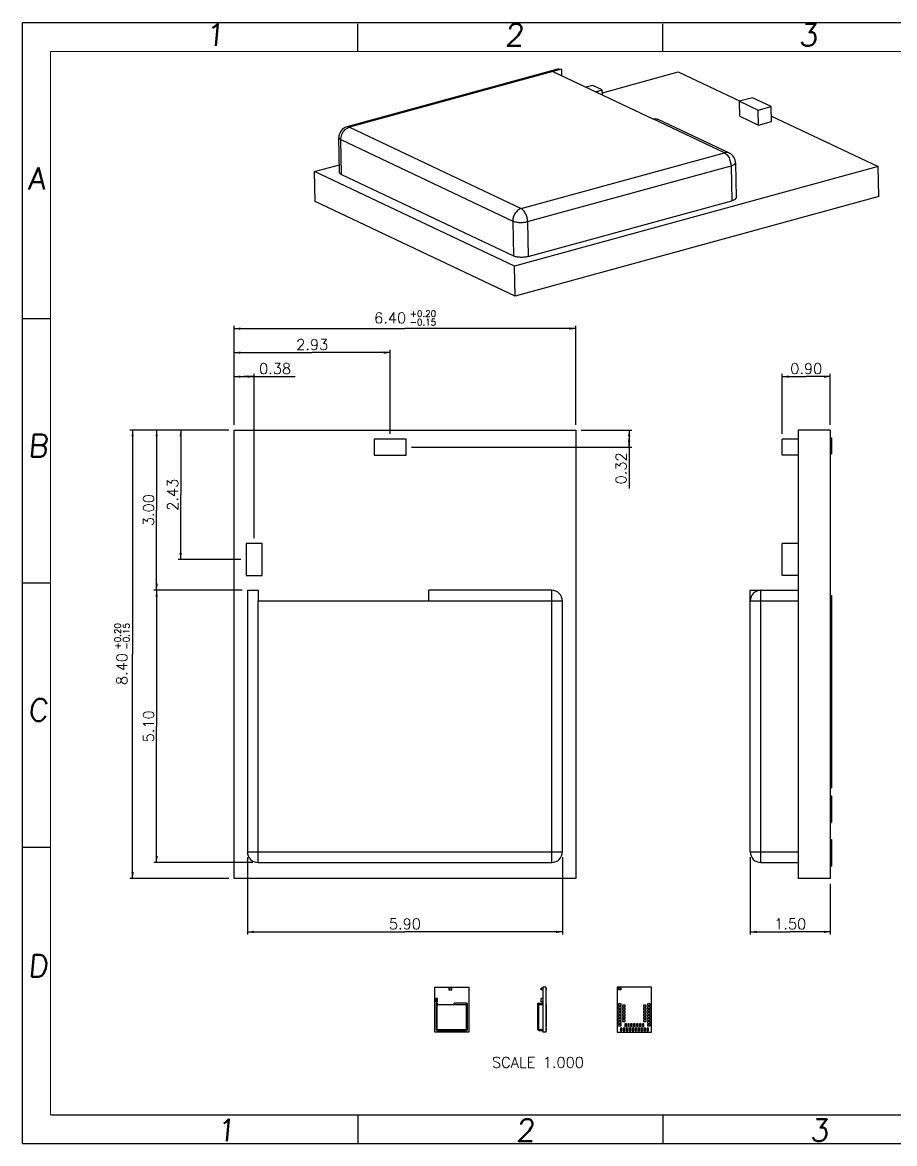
# Model space of a CAD drawing. Header units: millimetres. Extents: x 0 to 297, y 0 to 210.
# Drawn here: x 0 to 163.4, y 0 to 210 of the extents above; entities that cross this region are included whole.
import ezdxf
from ezdxf.enums import TextEntityAlignment as Align

# ---------------------------------------------------------------- set-up
doc = ezdxf.new("R2010")
doc.units = ezdxf.units.MM
doc.header["$LTSCALE"] = 16.335
doc.layers.get('0').update_dxf_attribs({"linetype": 'CONTINUOUS'})
doc.styles.get("Standard").update_dxf_attribs({"font": 'romans.ttf'})
doc.styles.add('TEXTSTYLE_2', font='romans.ttf')
doc.dimstyles.new('DIMSTYLE_1', dxfattribs={"dimtxt": 2, "dimasz": 1.2, "dimexe": 0.5, "dimexo": 1, "dimgap": 0.5, "dimtad": 1, "dimlfac": 0.1, "dimzin": 0, "dimdsep": 46, "dimtxsty": 'Standard', "dimblk": '_FILLED', "dimblk1": '_FILLED', "dimblk2": '_FILLED', "dimcen": 0.09, "dimazin": 0, "dimtp": 0.01, "dimtm": 0.01, "dimtfac": 1, "dimtofl": 0, "dimtmove": 0, "dimatfit": 3, "dimldrblk": '_FILLED', "dimfxl": 0, "dimtolj": 1, "dimtzin": 0, "dimarcsym": 0})
doc.dimstyles.new('DIMSTYLE_2', dxfattribs={"dimtxt": 2, "dimasz": 1.2, "dimexe": 0.5, "dimexo": 1, "dimgap": 0.5, "dimtad": 1, "dimlfac": 0.1, "dimzin": 0, "dimdsep": 46, "dimtxsty": 'Standard', "dimblk": '_FILLED', "dimblk1": '_FILLED', "dimblk2": '_FILLED', "dimcen": 0.09, "dimazin": 0, "dimtol": 1, "dimtp": 0.2, "dimtm": 0.15, "dimtfac": 0.6, "dimtofl": 0, "dimtmove": 0, "dimatfit": 3, "dimldrblk": '_FILLED', "dimfxl": 0, "dimtolj": 1, "dimtzin": 0, "dimarcsym": 0})
doc.dimstyles.new('DIMSTYLE_3', dxfattribs={"dimtxt": 2, "dimasz": 1.2, "dimexe": 0.5, "dimexo": 1, "dimgap": 0.5, "dimtad": 1, "dimlfac": 0.1, "dimzin": 0, "dimdsep": 46, "dimtxsty": 'Standard', "dimblk": '_FILLED', "dimblk1": '_FILLED', "dimblk2": '_FILLED', "dimcen": 0.09, "dimazin": 0, "dimtp": 0.15, "dimtm": 0.15, "dimtfac": 1, "dimtofl": 0, "dimtmove": 0, "dimatfit": 3, "dimldrblk": '_FILLED', "dimfxl": 0, "dimtolj": 1, "dimtzin": 0, "dimarcsym": 0})
doc.dimstyles.new('DIMSTYLE_4', dxfattribs={"dimtxt": 2, "dimasz": 1.2, "dimexe": 0.5, "dimexo": 1, "dimgap": 0.5, "dimtad": 1, "dimlfac": 0.1, "dimzin": 0, "dimdsep": 46, "dimtxsty": 'Standard', "dimblk": '_FILLED', "dimblk1": '_FILLED', "dimblk2": '_FILLED', "dimcen": 0.09, "dimazin": 0, "dimtp": 0.2, "dimtm": 0.15, "dimtfac": 1, "dimtofl": 0, "dimtmove": 0, "dimatfit": 3, "dimldrblk": '_FILLED', "dimfxl": 0, "dimtolj": 1, "dimtzin": 0, "dimarcsym": 0})
doc.dimstyles.new('DIMSTYLE_5', dxfattribs={"dimtxt": 2, "dimasz": 1.2, "dimexe": 0.5, "dimexo": 1, "dimgap": 0.5, "dimtad": 1, "dimlfac": 0.1, "dimzin": 0, "dimdsep": 46, "dimtxsty": 'Standard', "dimblk": '_FILLED', "dimblk1": '_FILLED', "dimblk2": '_FILLED', "dimcen": 0.09, "dimazin": 0, "dimtp": 0.2, "dimtm": 0.1, "dimtfac": 1, "dimtofl": 0, "dimtmove": 0, "dimatfit": 3, "dimldrblk": '_FILLED', "dimfxl": 0, "dimtolj": 1, "dimtzin": 0, "dimarcsym": 0})

# ---------------------------------------------------------------- blocks, each defined once
blk = doc.blocks.new('_FILLED')
at = {"color": 0, "linetype": 'ByBlock'}
blk.add_solid([(0, 0), (-1, 0.1875), (-1, -0.1875)], dxfattribs=at)
blk = doc.blocks.new('*D1')
at = {"color": 2, "linetype": 'Continuous'}
for p, q in [((38.64, 133.65), (29.14, 133.65)), ((29.64, 133.65), (29.64, 121.52)), ((29.64, 109.4), (29.64, 121.52)), ((40.89, 109.4), (29.14, 109.4))]:
    blk.add_line(p, q, dxfattribs=at)
at = {"color": 2, "linetype": 'Continuous', "xscale": 1.2, "yscale": 1.2, "zscale": 1.2}
for p, rotation in [((29.64, 133.65), 90), ((29.64, 109.4), 270)]:
    blk.add_blockref('_FILLED', p, dxfattribs=dict(at, rotation=rotation))
at = {"color": 2, "linetype": 'Continuous', "insert": (27.14, 121.52), "char_height": 2, "width": 6.7455, "attachment_point": 2, "rotation": 90, "line_spacing_factor": 0.9}
blk.add_mtext('2.43', dxfattribs=at)
blk = doc.blocks.new('*D2')
at = {"color": 2, "linetype": 'Continuous'}
for p, q in [((39.64, 134.65), (39.64, 144.15)), ((39.64, 143.65), (41.52, 143.65)), ((43.39, 143.65), (41.52, 143.65)), ((41.52, 143.65), (51.07, 143.65)), ((43.39, 113.4), (43.39, 144.15))]:
    blk.add_line(p, q, dxfattribs=at)
at = {"color": 2, "linetype": 'Continuous', "xscale": 1.2, "yscale": 1.2, "zscale": 1.2, "rotation": 180}
blk.add_blockref('_FILLED', (39.64, 143.65), dxfattribs=at)
at = {"color": 2, "linetype": 'Continuous', "xscale": 1.2, "yscale": 1.2, "zscale": 1.2}
blk.add_blockref('_FILLED', (43.39, 143.65), dxfattribs=at)
at = {"color": 2, "linetype": 'Continuous', "insert": (44.32, 146.15), "char_height": 2, "width": 6.7455, "attachment_point": 1, "line_spacing_factor": 0.9}
blk.add_mtext('0.38', dxfattribs=at)
blk = doc.blocks.new('*D3')
at = {"color": 2, "linetype": 'Continuous'}
for p, q in [((38.64, 133.65), (20.14, 133.65)), ((20.64, 133.65), (20.64, 91.65)), ((20.64, 49.65), (20.64, 91.65)), ((38.64, 49.65), (20.14, 49.65))]:
    blk.add_line(p, q, dxfattribs=at)
at = {"color": 2, "linetype": 'Continuous', "xscale": 1.2, "yscale": 1.2, "zscale": 1.2}
for p, rotation in [((20.64, 133.65), 90), ((20.64, 49.65), 270)]:
    blk.add_blockref('_FILLED', p, dxfattribs=dict(at, rotation=rotation))
at = {"color": 2, "linetype": 'Continuous', "style": 'TEXTSTYLE_2'}
for s, p in [('+0.20', (18.44, 95.02)), ('-0.15', (20.04, 95.02))]:
    blk.add_text(s, height=1.2, rotation=90, dxfattribs=at).set_placement(p, align=Align.CENTER)
at = {"color": 2, "linetype": 'Continuous'}
blk.add_text('8.40', height=2, rotation=90, dxfattribs=at).set_placement((19.64, 88.88), align=Align.CENTER)
blk = doc.blocks.new('*D4')
at = {"color": 2, "linetype": 'Continuous'}
for p, q in [((39.64, 134.65), (39.64, 153.15)), ((39.64, 152.65), (71.64, 152.65)), ((103.64, 152.65), (71.64, 152.65)), ((103.64, 134.65), (103.64, 153.15))]:
    blk.add_line(p, q, dxfattribs=at)
at = {"color": 2, "linetype": 'Continuous', "xscale": 1.2, "yscale": 1.2, "zscale": 1.2, "rotation": 180}
blk.add_blockref('_FILLED', (39.64, 152.65), dxfattribs=at)
at = {"color": 2, "linetype": 'Continuous', "xscale": 1.2, "yscale": 1.2, "zscale": 1.2}
blk.add_blockref('_FILLED', (103.64, 152.65), dxfattribs=at)
at = {"color": 2, "linetype": 'Continuous'}
blk.add_text('6.40', height=2, dxfattribs=at).set_placement((68.87, 153.65), align=Align.CENTER)
at = {"color": 2, "linetype": 'Continuous', "style": 'TEXTSTYLE_2'}
for s, p in [('+0.20', (75.02, 154.85)), ('-0.15', (75.02, 153.25))]:
    blk.add_text(s, height=1.2, dxfattribs=at).set_placement(p, align=Align.CENTER)
blk = doc.blocks.new('*D5')
at = {"color": 2, "linetype": 'Continuous'}
for p, q in [((38.64, 133.65), (24.64, 133.65)), ((25.14, 133.65), (25.14, 118.65)), ((25.14, 103.65), (25.14, 118.65)), ((41.14, 103.65), (24.64, 103.65))]:
    blk.add_line(p, q, dxfattribs=at)
at = {"color": 2, "linetype": 'Continuous', "xscale": 1.2, "yscale": 1.2, "zscale": 1.2}
for p, rotation in [((25.14, 133.65), 90), ((25.14, 103.65), 270)]:
    blk.add_blockref('_FILLED', p, dxfattribs=dict(at, rotation=rotation))
at = {"color": 2, "linetype": 'Continuous', "insert": (22.64, 118.65), "char_height": 2, "width": 6.7455, "attachment_point": 2, "rotation": 90, "line_spacing_factor": 0.9}
blk.add_mtext('3.00', dxfattribs=at)
blk = doc.blocks.new('*D6')
at = {"color": 2, "linetype": 'Continuous'}
for p, q in [((42.14, 53.65), (42.14, 39.15)), ((101.14, 53.65), (101.14, 39.15)), ((42.14, 39.65), (71.64, 39.65)), ((101.14, 39.65), (71.64, 39.65))]:
    blk.add_line(p, q, dxfattribs=at)
at = {"color": 2, "linetype": 'Continuous', "xscale": 1.2, "yscale": 1.2, "zscale": 1.2, "rotation": 180}
blk.add_blockref('_FILLED', (42.14, 39.65), dxfattribs=at)
at = {"color": 2, "linetype": 'Continuous', "xscale": 1.2, "yscale": 1.2, "zscale": 1.2}
blk.add_blockref('_FILLED', (101.14, 39.65), dxfattribs=at)
at = {"color": 2, "linetype": 'Continuous', "insert": (71.64, 42.15), "char_height": 2, "width": 6.7455, "attachment_point": 2, "line_spacing_factor": 0.9}
blk.add_mtext('5.90', dxfattribs=at)
blk = doc.blocks.new('*D7')
at = {"color": 2, "linetype": 'Continuous'}
for p, q in [((136.31, 53.65), (136.31, 39.15)), ((151.31, 48.65), (151.31, 39.15)), ((136.31, 39.65), (143.81, 39.65)), ((151.31, 39.65), (143.81, 39.65))]:
    blk.add_line(p, q, dxfattribs=at)
at = {"color": 2, "linetype": 'Continuous', "xscale": 1.2, "yscale": 1.2, "zscale": 1.2, "rotation": 180}
blk.add_blockref('_FILLED', (136.31, 39.65), dxfattribs=at)
at = {"color": 2, "linetype": 'Continuous', "xscale": 1.2, "yscale": 1.2, "zscale": 1.2}
blk.add_blockref('_FILLED', (151.31, 39.65), dxfattribs=at)
at = {"color": 2, "linetype": 'Continuous', "insert": (143.81, 42.15), "char_height": 2, "width": 6.7455, "attachment_point": 2, "line_spacing_factor": 0.9}
blk.add_mtext('1.50', dxfattribs=at)
blk = doc.blocks.new('*D8')
at = {"color": 2, "linetype": 'Continuous'}
for p, q in [((104.64, 133.65), (114.14, 133.65)), ((113.64, 133.65), (113.64, 132.05)), ((72.89, 130.45), (114.14, 130.45)), ((113.64, 130.45), (113.64, 132.05)), ((113.64, 132.05), (113.64, 122.73))]:
    blk.add_line(p, q, dxfattribs=at)
at = {"color": 2, "linetype": 'Continuous', "xscale": 1.2, "yscale": 1.2, "zscale": 1.2}
for p, rotation in [((113.64, 133.65), 90), ((113.64, 130.45), 270)]:
    blk.add_blockref('_FILLED', p, dxfattribs=dict(at, rotation=rotation))
at = {"color": 2, "linetype": 'Continuous', "insert": (111.14, 129.47), "char_height": 2, "width": 6.7455, "attachment_point": 3, "rotation": 90, "line_spacing_factor": 0.9}
blk.add_mtext('0.32', dxfattribs=at)
blk = doc.blocks.new('*D9')
at = {"color": 2, "linetype": 'Continuous'}
for p, q in [((39.64, 134.65), (39.64, 148.65)), ((39.64, 148.15), (54.27, 148.15)), ((68.89, 148.15), (54.27, 148.15)), ((68.89, 132.95), (68.89, 148.65))]:
    blk.add_line(p, q, dxfattribs=at)
at = {"color": 2, "linetype": 'Continuous', "xscale": 1.2, "yscale": 1.2, "zscale": 1.2, "rotation": 180}
blk.add_blockref('_FILLED', (39.64, 148.15), dxfattribs=at)
at = {"color": 2, "linetype": 'Continuous', "xscale": 1.2, "yscale": 1.2, "zscale": 1.2}
blk.add_blockref('_FILLED', (68.89, 148.15), dxfattribs=at)
at = {"color": 2, "linetype": 'Continuous', "insert": (54.27, 150.65), "char_height": 2, "width": 6.7455, "attachment_point": 2, "line_spacing_factor": 0.9}
blk.add_mtext('2.93', dxfattribs=at)
blk = doc.blocks.new('*D10')
at = {"color": 2, "linetype": 'Continuous'}
for p, q in [((41.14, 103.65), (24.64, 103.65)), ((25.14, 103.65), (25.14, 78.15)), ((25.14, 52.65), (25.14, 78.15)), ((43.14, 52.65), (24.64, 52.65))]:
    blk.add_line(p, q, dxfattribs=at)
at = {"color": 2, "linetype": 'Continuous', "xscale": 1.2, "yscale": 1.2, "zscale": 1.2}
for p, rotation in [((25.14, 103.65), 90), ((25.14, 52.65), 270)]:
    blk.add_blockref('_FILLED', p, dxfattribs=dict(at, rotation=rotation))
at = {"color": 2, "linetype": 'Continuous', "insert": (22.64, 78.15), "char_height": 2, "width": 6.7455, "attachment_point": 2, "rotation": 90, "line_spacing_factor": 0.9}
blk.add_mtext('5.10', dxfattribs=at)
blk = doc.blocks.new('*D11')
at = {"color": 2, "linetype": 'Continuous'}
for p, q in [((142.31, 132.95), (142.31, 144.15)), ((142.31, 143.65), (146.81, 143.65)), ((151.31, 143.65), (146.81, 143.65)), ((151.31, 134.65), (151.31, 144.15))]:
    blk.add_line(p, q, dxfattribs=at)
at = {"color": 2, "linetype": 'Continuous', "xscale": 1.2, "yscale": 1.2, "zscale": 1.2, "rotation": 180}
blk.add_blockref('_FILLED', (142.31, 143.65), dxfattribs=at)
at = {"color": 2, "linetype": 'Continuous', "xscale": 1.2, "yscale": 1.2, "zscale": 1.2}
blk.add_blockref('_FILLED', (151.31, 143.65), dxfattribs=at)
at = {"color": 2, "linetype": 'Continuous', "insert": (146.81, 146.15), "char_height": 2, "width": 6.7455, "attachment_point": 2, "line_spacing_factor": 0.9}
blk.add_mtext('0.90', dxfattribs=at)

msp = doc.modelspace()

# ---------------------------------------------------------------- linework, layer by layer
at = {"color": 7, "linetype": 'Continuous'}
for p, q in [((0, 0), (0, 210)), ((0, 210), (297, 210)), ((62.827, 204.558), (62.827, 209.751)), ((119.942, 204.558), (119.942, 209.751)), ((100.469, 201.296), (60.741, 190.413)), ((100.959, 201.237), (99.337, 200.793)), ((99.337, 200.793), (118.059, 191.928)), ((100.469, 201.296), (100.959, 201.237)), ((100.959, 201.237), (100.984, 200.013)), ((108.618, 196.842), (122.822, 200.733)), ((122.822, 200.733), (134.406, 195.248)), ((106.852, 198.195), (105.567, 197.843)), ((108.607, 197.364), (106.852, 198.195)), ((107.323, 197.012), (108.607, 197.364)), ((108.627, 196.394), (108.607, 197.364)), ((136.744, 195.889), (134.311, 195.222)), ((140.254, 194.227), (136.744, 195.889)), ((134.369, 192.418), (134.311, 195.222)), ((134.311, 195.222), (137.822, 193.56)), ((137.822, 193.56), (140.254, 194.227)), ((137.88, 190.756), (137.822, 193.56)), ((140.312, 191.422), (140.254, 194.227)), ((132.409, 185.495), (118.953, 191.866)), ((134.369, 192.418), (137.88, 190.756)), ((137.88, 190.756), (140.312, 191.422)), ((140.29, 192.462), (160.266, 183.005)), ((59.405, 181.899), (59.27, 188.443)), ((54.718, 182.076), (59.375, 183.352)), ((160.266, 183.005), (92.161, 164.347)), ((133.553, 183.729), (133.688, 177.185)), ((160.381, 177.396), (160.266, 183.005)), ((54.833, 176.467), (54.718, 182.076)), ((92.161, 164.347), (54.718, 182.076)), ((59.783, 181.496), (91.961, 166.26)), ((92.277, 158.738), (54.833, 176.467)), ((160.381, 177.396), (92.277, 158.738)), ((94.752, 166.15), (132.858, 176.59)), ((92.277, 158.738), (92.161, 164.347)), ((5.266, 154.454), (0, 154.454)), ((39.644, 49.649), (39.644, 133.649)), ((39.644, 133.649), (103.644, 133.649)), ((103.644, 133.649), (103.644, 49.649)), ((145.308, 133.649), (145.308, 49.649)), ((151.308, 133.649), (145.308, 133.649)), ((151.308, 133.649), (151.308, 49.649)), ((65.894, 131.949), (65.894, 128.949)), ((71.894, 131.949), (65.894, 131.949)), ((71.894, 128.949), (71.894, 131.949)), ((142.308, 128.949), (142.308, 131.949)), ((145.308, 131.949), (142.308, 131.949)), ((151.308, 132.199), (151.508, 132.199)), ((151.508, 132.199), (151.508, 129.199)), ((65.894, 128.949), (71.894, 128.949)), ((145.308, 128.949), (142.308, 128.949)), ((151.308, 129.199), (151.508, 129.199)), ((41.894, 112.399), (41.894, 106.399)), ((44.894, 112.399), (41.894, 112.399)), ((44.894, 106.399), (44.894, 112.399)), ((142.308, 106.399), (142.308, 112.399)), ((145.308, 112.399), (142.308, 112.399)), ((41.894, 106.399), (44.894, 106.399)), ((145.308, 106.399), (142.308, 106.399)), ((5.266, 104.953), (0, 104.953)), ((42.144, 103.649), (42.144, 54.649)), ((42.144, 103.649), (44.144, 103.649)), ((44.144, 103.649), (44.144, 101.649)), ((76.144, 101.649), (76.144, 103.649)), ((99.144, 103.649), (76.144, 103.649)), ((136.308, 54.649), (136.308, 103.649)), ((136.308, 103.649), (145.308, 103.649)), ((44.144, 101.649), (76.144, 101.649)), ((101.144, 54.649), (101.144, 101.649)), ((151.308, 102.649), (151.508, 102.649)), ((151.508, 102.649), (151.508, 66.649)), ((151.308, 99.649), (151.508, 99.649)), ((151.308, 97.149), (151.508, 97.149)), ((151.308, 94.149), (151.508, 94.149)), ((151.308, 91.649), (151.508, 91.649)), ((151.308, 88.649), (151.508, 88.649)), ((151.308, 86.149), (151.508, 86.149)), ((151.308, 83.149), (151.508, 83.149)), ((151.308, 80.649), (151.508, 80.649)), ((151.308, 77.649), (151.508, 77.649)), ((151.308, 75.149), (151.508, 75.149)), ((151.308, 72.149), (151.508, 72.149)), ((151.308, 69.649), (151.508, 69.649)), ((151.308, 66.649), (151.508, 66.649)), ((151.308, 65.149), (151.508, 65.149)), ((151.508, 65.149), (151.508, 60.149)), ((151.308, 64.149), (151.508, 64.149)), ((151.308, 61.149), (151.508, 61.149)), ((151.308, 60.149), (151.508, 60.149)), ((151.308, 56.949), (151.508, 56.949)), ((151.508, 56.949), (151.508, 51.949)), ((5.266, 55.452), (0, 55.452)), ((44.144, 52.649), (99.144, 52.649)), ((138.308, 52.649), (145.308, 52.649)), ((151.308, 51.949), (151.508, 51.949)), ((103.644, 49.649), (39.644, 49.649)), ((151.308, 49.649), (145.308, 49.649)), ((77.232, 20.881), (77.232, 29.281)), ((77.232, 29.281), (83.632, 29.281)), ((79.857, 29.111), (79.857, 28.811)), ((80.457, 29.111), (79.857, 29.111)), ((79.857, 28.811), (80.457, 28.811)), ((80.457, 28.811), (80.457, 29.111)), ((83.632, 29.281), (83.632, 20.881)), ((97.146, 28.811), (97.146, 29.111)), ((97.446, 29.111), (97.146, 29.111)), ((97.446, 28.811), (97.146, 28.811)), ((97.446, 29.281), (97.446, 20.881)), ((98.046, 29.281), (97.446, 29.281)), ((98.046, 29.281), (98.046, 20.881)), ((98.046, 29.136), (98.066, 29.136)), ((98.046, 28.836), (98.066, 28.836)), ((98.066, 29.136), (98.066, 28.836)), ((111.415, 29.281), (111.415, 20.881)), ((117.815, 29.281), (111.415, 29.281)), ((111.615, 29.136), (111.615, 28.836)), ((112.115, 29.136), (111.615, 29.136)), ((111.615, 28.836), (112.115, 28.836)), ((112.115, 28.836), (112.115, 29.136)), ((117.815, 20.881), (117.815, 29.281)), ((77.457, 27.156), (77.457, 26.556)), ((77.757, 27.156), (77.457, 27.156)), ((77.457, 26.556), (77.757, 26.556)), ((77.482, 26.281), (77.482, 21.381)), ((77.482, 26.281), (77.682, 26.281)), ((77.682, 26.281), (77.682, 26.081)), ((77.682, 26.081), (80.882, 26.081)), ((77.757, 26.556), (77.757, 27.156)), ((80.882, 26.081), (80.882, 26.281)), ((83.182, 26.281), (80.882, 26.281)), ((83.382, 21.381), (83.382, 26.081)), ((96.546, 21.381), (96.546, 26.281)), ((96.546, 26.281), (97.446, 26.281)), ((97.146, 26.556), (97.146, 27.156)), ((97.446, 27.156), (97.146, 27.156)), ((97.446, 26.556), (97.146, 26.556)), ((98.046, 26.181), (98.066, 26.181)), ((98.046, 25.881), (98.066, 25.881)), ((98.046, 25.631), (98.066, 25.631)), ((98.046, 25.331), (98.066, 25.331)), ((98.066, 26.181), (98.066, 22.581)), ((111.645, 26.181), (111.645, 25.881)), ((112.145, 26.181), (111.645, 26.181)), ((111.645, 25.881), (112.145, 25.881)), ((111.645, 25.631), (111.645, 25.331)), ((112.145, 25.631), (111.645, 25.631)), ((111.645, 25.331), (112.145, 25.331)), ((112.145, 25.881), (112.145, 26.181)), ((112.145, 25.331), (112.145, 25.631)), ((112.415, 25.906), (112.415, 25.606)), ((112.915, 25.906), (112.415, 25.906)), ((112.415, 25.606), (112.915, 25.606)), ((112.415, 25.356), (112.415, 25.056)), ((112.915, 25.356), (112.415, 25.356)), ((112.915, 25.606), (112.915, 25.906)), ((112.915, 25.056), (112.915, 25.356)), ((116.815, 25.906), (116.315, 25.906)), ((116.315, 25.906), (116.315, 25.606)), ((116.315, 25.606), (116.815, 25.606)), ((116.815, 25.356), (116.315, 25.356)), ((116.315, 25.356), (116.315, 25.056)), ((116.815, 25.606), (116.815, 25.906)), ((116.815, 25.056), (116.815, 25.356)), ((117.585, 26.181), (117.085, 26.181)), ((117.085, 26.181), (117.085, 25.881)), ((117.085, 25.881), (117.585, 25.881)), ((117.585, 25.631), (117.085, 25.631)), ((117.085, 25.631), (117.085, 25.331)), ((117.085, 25.331), (117.585, 25.331)), ((117.585, 25.881), (117.585, 26.181)), ((117.585, 25.331), (117.585, 25.631)), ((98.046, 25.081), (98.066, 25.081)), ((98.046, 24.781), (98.066, 24.781)), ((98.046, 24.531), (98.066, 24.531)), ((98.046, 24.231), (98.066, 24.231)), ((98.046, 23.981), (98.066, 23.981)), ((98.046, 23.681), (98.066, 23.681)), ((98.046, 23.431), (98.066, 23.431)), ((98.046, 23.131), (98.066, 23.131)), ((111.645, 25.081), (111.645, 24.781)), ((112.145, 25.081), (111.645, 25.081)), ((111.645, 24.781), (112.145, 24.781)), ((111.645, 24.531), (111.645, 24.231)), ((112.145, 24.531), (111.645, 24.531)), ((111.645, 24.231), (112.145, 24.231)), ((111.645, 23.981), (111.645, 23.681)), ((112.145, 23.981), (111.645, 23.981)), ((111.645, 23.681), (112.145, 23.681)), ((111.645, 23.431), (111.645, 23.131)), ((112.145, 23.431), (111.645, 23.431)), ((111.645, 23.131), (112.145, 23.131)), ((112.145, 24.781), (112.145, 25.081)), ((112.145, 24.231), (112.145, 24.531)), ((112.145, 23.681), (112.145, 23.981)), ((112.145, 23.131), (112.145, 23.431)), ((112.415, 25.056), (112.915, 25.056)), ((112.415, 24.806), (112.415, 24.506)), ((112.915, 24.806), (112.415, 24.806)), ((112.415, 24.506), (112.915, 24.506)), ((112.415, 24.256), (112.415, 23.956)), ((112.915, 24.256), (112.415, 24.256)), ((112.415, 23.956), (112.915, 23.956)), ((112.415, 23.706), (112.415, 23.406)), ((112.915, 23.706), (112.415, 23.706)), ((112.415, 23.406), (112.915, 23.406)), ((112.415, 23.156), (112.415, 22.856)), ((112.915, 23.156), (112.415, 23.156)), ((112.915, 24.506), (112.915, 24.806)), ((112.915, 23.956), (112.915, 24.256)), ((112.915, 23.406), (112.915, 23.706)), ((112.915, 22.856), (112.915, 23.156)), ((116.315, 25.056), (116.815, 25.056)), ((116.815, 24.806), (116.315, 24.806)), ((116.315, 24.806), (116.315, 24.506)), ((116.315, 24.506), (116.815, 24.506)), ((116.815, 24.256), (116.315, 24.256)), ((116.315, 24.256), (116.315, 23.956)), ((116.315, 23.956), (116.815, 23.956)), ((116.815, 23.706), (116.315, 23.706)), ((116.315, 23.706), (116.315, 23.406)), ((116.315, 23.406), (116.815, 23.406)), ((116.815, 23.156), (116.315, 23.156)), ((116.315, 23.156), (116.315, 22.856)), ((116.815, 24.506), (116.815, 24.806)), ((116.815, 23.956), (116.815, 24.256)), ((116.815, 23.406), (116.815, 23.706)), ((116.815, 22.856), (116.815, 23.156)), ((117.585, 25.081), (117.085, 25.081)), ((117.085, 25.081), (117.085, 24.781)), ((117.085, 24.781), (117.585, 24.781)), ((117.585, 24.531), (117.085, 24.531)), ((117.085, 24.531), (117.085, 24.231)), ((117.085, 24.231), (117.585, 24.231)), ((117.585, 23.981), (117.085, 23.981)), ((117.085, 23.981), (117.085, 23.681)), ((117.085, 23.681), (117.585, 23.681)), ((117.585, 23.431), (117.085, 23.431)), ((117.085, 23.431), (117.085, 23.131)), ((117.085, 23.131), (117.585, 23.131)), ((117.585, 24.781), (117.585, 25.081)), ((117.585, 24.231), (117.585, 24.531)), ((117.585, 23.681), (117.585, 23.981)), ((117.585, 23.131), (117.585, 23.431)), ((77.682, 21.181), (83.182, 21.181)), ((96.746, 21.181), (97.446, 21.181)), ((98.046, 22.881), (98.066, 22.881)), ((98.046, 22.581), (98.066, 22.581)), ((98.046, 22.431), (98.066, 22.431)), ((98.046, 22.331), (98.066, 22.331)), ((98.046, 22.031), (98.066, 22.031)), ((98.046, 21.931), (98.066, 21.931)), ((98.046, 21.611), (98.066, 21.611)), ((98.046, 21.111), (98.066, 21.111)), ((98.066, 22.431), (98.066, 21.931)), ((98.066, 21.611), (98.066, 21.111)), ((111.645, 22.881), (111.645, 22.581)), ((112.145, 22.881), (111.645, 22.881)), ((111.645, 22.581), (112.145, 22.581)), ((111.645, 22.331), (111.645, 22.031)), ((112.145, 22.331), (111.645, 22.331)), ((111.645, 22.031), (112.145, 22.031)), ((112.29, 21.611), (111.99, 21.611)), ((111.99, 21.611), (111.99, 21.111)), ((111.99, 21.111), (112.29, 21.111)), ((112.145, 22.581), (112.145, 22.881)), ((112.145, 22.031), (112.145, 22.331)), ((112.29, 21.111), (112.29, 21.611)), ((112.415, 22.856), (112.915, 22.856)), ((112.84, 21.611), (112.54, 21.611)), ((112.54, 21.611), (112.54, 21.111)), ((112.54, 21.111), (112.84, 21.111)), ((113.115, 22.431), (112.815, 22.431)), ((112.815, 22.431), (112.815, 21.931)), ((112.815, 21.931), (113.115, 21.931)), ((112.84, 21.111), (112.84, 21.611)), ((113.39, 21.611), (113.09, 21.611)), ((113.09, 21.611), (113.09, 21.111)), ((113.09, 21.111), (113.39, 21.111)), ((113.115, 21.931), (113.115, 22.431)), ((113.665, 22.431), (113.365, 22.431)), ((113.365, 22.431), (113.365, 21.931)), ((113.365, 21.931), (113.665, 21.931)), ((113.39, 21.111), (113.39, 21.611)), ((113.94, 21.611), (113.64, 21.611)), ((113.64, 21.611), (113.64, 21.111)), ((113.64, 21.111), (113.94, 21.111)), ((113.665, 21.931), (113.665, 22.431)), ((114.215, 22.431), (113.915, 22.431)), ((113.915, 22.431), (113.915, 21.931)), ((113.915, 21.931), (114.215, 21.931)), ((113.94, 21.111), (113.94, 21.611)), ((114.49, 21.611), (114.19, 21.611)), ((114.19, 21.611), (114.19, 21.111)), ((114.19, 21.111), (114.49, 21.111)), ((114.215, 21.931), (114.215, 22.431)), ((114.765, 22.431), (114.465, 22.431)), ((114.465, 22.431), (114.465, 21.931)), ((114.465, 21.931), (114.765, 21.931)), ((114.49, 21.111), (114.49, 21.611)), ((115.04, 21.611), (114.74, 21.611)), ((114.74, 21.611), (114.74, 21.111)), ((114.74, 21.111), (115.04, 21.111)), ((114.765, 21.931), (114.765, 22.431)), ((115.315, 22.431), (115.015, 22.431)), ((115.015, 22.431), (115.015, 21.931)), ((115.015, 21.931), (115.315, 21.931)), ((115.04, 21.111), (115.04, 21.611)), ((115.59, 21.611), (115.29, 21.611)), ((115.29, 21.611), (115.29, 21.111)), ((115.29, 21.111), (115.59, 21.111)), ((115.315, 21.931), (115.315, 22.431)), ((115.865, 22.431), (115.565, 22.431)), ((115.565, 22.431), (115.565, 21.931)), ((115.565, 21.931), (115.865, 21.931)), ((115.59, 21.111), (115.59, 21.611)), ((116.14, 21.611), (115.84, 21.611)), ((115.84, 21.611), (115.84, 21.111)), ((115.84, 21.111), (116.14, 21.111)), ((115.865, 21.931), (115.865, 22.431)), ((116.415, 22.431), (116.115, 22.431)), ((116.115, 22.431), (116.115, 21.931)), ((116.115, 21.931), (116.415, 21.931)), ((116.14, 21.111), (116.14, 21.611)), ((116.315, 22.856), (116.815, 22.856)), ((116.69, 21.611), (116.39, 21.611)), ((116.39, 21.611), (116.39, 21.111)), ((116.39, 21.111), (116.69, 21.111)), ((116.415, 21.931), (116.415, 22.431)), ((116.69, 21.111), (116.69, 21.611)), ((117.24, 21.611), (116.94, 21.611)), ((116.94, 21.611), (116.94, 21.111)), ((116.94, 21.111), (117.24, 21.111)), ((117.585, 22.881), (117.085, 22.881)), ((117.085, 22.881), (117.085, 22.581)), ((117.085, 22.581), (117.585, 22.581)), ((117.585, 22.331), (117.085, 22.331)), ((117.085, 22.331), (117.085, 22.031)), ((117.085, 22.031), (117.585, 22.031)), ((117.24, 21.111), (117.24, 21.611)), ((117.585, 22.581), (117.585, 22.881)), ((117.585, 22.031), (117.585, 22.331)), ((83.632, 20.881), (77.232, 20.881)), ((98.046, 20.881), (97.446, 20.881)), ((111.415, 20.881), (117.815, 20.881)), ((62.827, 5.192), (62.827, 0)), ((119.942, 5.192), (119.942, 0)), ((0, 0), (297, 0))]:
    msp.add_line(p, q, dxfattribs=at)
at = {"color": 9, "linetype": 'Continuous'}
for p, q in [((99.337, 200.793), (61.231, 190.354)), ((131.515, 185.557), (118.059, 191.928)), ((61.231, 190.354), (60.745, 190.414)), ((61.231, 190.354), (93.409, 175.118)), ((59.783, 181.496), (59.648, 188.04)), ((59.648, 188.04), (91.826, 172.804)), ((93.409, 175.118), (131.515, 185.557)), ((94.618, 172.694), (132.724, 183.134)), ((132.724, 183.134), (132.858, 176.59)), ((133.553, 183.724), (133.553, 183.729)), ((91.826, 172.804), (91.961, 166.26)), ((94.618, 172.694), (94.752, 166.15)), ((99.144, 52.649), (99.144, 103.649)), ((138.308, 52.649), (138.308, 103.649)), ((44.144, 52.649), (44.144, 101.649)), ((76.144, 101.649), (101.144, 101.649)), ((136.308, 101.649), (145.308, 101.649)), ((42.144, 54.649), (101.144, 54.649)), ((136.308, 54.649), (145.308, 54.649)), ((77.682, 21.181), (77.682, 26.081)), ((80.882, 26.081), (83.382, 26.081)), ((83.182, 21.181), (83.182, 26.281)), ((96.546, 26.081), (97.446, 26.081)), ((96.746, 21.181), (96.746, 26.281)), ((77.482, 21.381), (83.382, 21.381)), ((96.546, 21.381), (97.446, 21.381))]:
    msp.add_line(p, q, dxfattribs=at)
at = {"color": 7, "linetype": 'Continuous', "const_width": 0.2}
for points in [[(5.266, 5.348), (5.266, 204.558)], [(5.266, 204.558), (291.734, 204.558)], [(291.734, 5.348), (5.266, 5.348)]]:
    msp.add_lwpolyline(points, dxfattribs=at)
at = {"color": 7, "linetype": 'Continuous'}
for centre, radius, start, end in [((61.27, 188.484), 2, 105.19747, 181.18081), ((131.553, 183.688), 2, 1.05216, 64.66349), ((99.144, 101.649), 2, 0, 90), ((138.308, 101.649), 2, 90, 180), ((44.144, 54.649), 2, 180, 270), ((99.144, 54.649), 2, 270, 360), ((138.308, 54.649), 2, 180, 270), ((83.182, 26.081), 0.2, 0, 90), ((96.746, 26.081), 0.2, 90, 180), ((77.682, 21.381), 0.2, 180, 270), ((83.182, 21.381), 0.2, 270, 360), ((96.746, 21.381), 0.2, 180, 270)]:
    msp.add_arc(centre, radius, start, end, dxfattribs=at)
at = {"color": 9, "linetype": 'Continuous'}
msp.add_arc((129.013, 182.997), 3.715, 8.71338, 18.24589, dxfattribs=at)
at = {"color": 7, "linetype": 'Continuous'}
for points, knots in [([(118.059, 191.928), (118.208, 191.969), (118.516, 192.004), (118.819, 191.93), (118.953, 191.867)], [0, 0, 0, 0, 0.5116339, 1, 1, 1, 1]), ([(59.783, 181.496), (59.728, 181.522), (59.639, 181.571), (59.532, 181.654), (59.462, 181.731), (59.417, 181.813), (59.405, 181.871), (59.405, 181.899)], [0, 0, 0, 0, 0.3162069, 0.5208533, 0.6994004, 0.8562543, 1, 1, 1, 1]), ([(133.688, 177.185), (133.689, 177.156), (133.679, 177.096), (133.636, 177.01), (133.565, 176.928), (133.427, 176.815), (133.189, 176.693), (132.977, 176.622), (132.858, 176.59)], [0, 0, 0, 0, 0.0791172, 0.1654098, 0.2642816, 0.3790919, 0.65927, 1, 1, 1, 1]), ([(94.752, 166.15), (94.521, 166.087), (94.025, 166.004), (93.278, 165.981), (92.665, 166.045), (92.232, 166.152), (92.044, 166.221), (91.961, 166.26)], [0, 0, 0, 0, 0.2539852, 0.5292531, 0.788807, 0.9023974, 1, 1, 1, 1])]:
    msp.add_open_spline(points, degree=3, knots=knots, dxfattribs=at)
at = {"color": 9, "linetype": 'Continuous'}
for points, knots in [([(59.648, 188.04), (59.645, 188.205), (59.678, 188.543), (59.875, 189.192), (60.168, 189.633), (60.413, 189.869)], [0, 0, 0, 0, 0.2440073, 0.497872, 1, 1, 1, 1]), ([(60.413, 189.869), (60.449, 189.904), (60.594, 190.034), (60.757, 190.146), (60.885, 190.214)], [0, 0, 0, 0, 0.2567943, 1, 1, 1, 1]), ([(60.885, 190.214), (60.913, 190.229), (61.024, 190.285), (61.142, 190.329), (61.231, 190.354)], [0, 0, 0, 0, 0.2568733, 1, 1, 1, 1]), ([(59.27, 188.443), (59.271, 188.405), (59.299, 188.301), (59.434, 188.155), (59.569, 188.077), (59.648, 188.04)], [0, 0, 0, 0, 0.1940631, 0.5435408, 1, 1, 1, 1]), ([(132.409, 185.495), (132.275, 185.559), (131.973, 185.633), (131.665, 185.598), (131.515, 185.557)], [0, 0, 0, 0, 0.4883661, 1, 1, 1, 1]), ([(131.515, 185.557), (131.624, 185.505), (131.841, 185.349), (132.121, 185.031), (132.364, 184.626), (132.489, 184.321), (132.542, 184.16)], [0, 0, 0, 0, 0.2049177, 0.4448949, 0.7132504, 1, 1, 1, 1]), ([(132.686, 183.56), (132.691, 183.524), (132.711, 183.382), (132.721, 183.24), (132.724, 183.134)], [0, 0, 0, 0, 0.2557285, 1, 1, 1, 1]), ([(132.724, 183.134), (132.841, 183.166), (133.052, 183.237), (133.289, 183.358), (133.428, 183.469), (133.517, 183.571), (133.553, 183.666), (133.553, 183.724)], [0, 0, 0, 0, 0.340614, 0.6213141, 0.7366047, 0.8359455, 1, 1, 1, 1]), ([(93.409, 175.118), (93.187, 175.057), (92.749, 174.825), (92.237, 174.271), (91.901, 173.573), (91.821, 173.056), (91.826, 172.804)], [0, 0, 0, 0, 0.231558, 0.4846278, 0.7464744, 1, 1, 1, 1]), ([(94.618, 172.694), (94.612, 172.949), (94.538, 173.461), (94.284, 174.168), (93.96, 174.677), (93.652, 174.974), (93.49, 175.08), (93.409, 175.118)], [0, 0, 0, 0, 0.2712442, 0.5462952, 0.7956213, 0.9043408, 1, 1, 1, 1]), ([(91.826, 172.804), (91.909, 172.765), (92.098, 172.695), (92.53, 172.589), (93.143, 172.525), (93.89, 172.548), (94.386, 172.631), (94.618, 172.694)], [0, 0, 0, 0, 0.097624, 0.2112711, 0.4709632, 0.7461644, 1, 1, 1, 1])]:
    msp.add_open_spline(points, degree=3, knots=knots, dxfattribs=at)

# ---------------------------------------------------------------- texts
at = {"color": 7, "linetype": 'Continuous', "char_height": 4.15, "attachment_point": 1, "line_spacing_factor": 0.9}
for s, insert, width in [('\\Q5.0;1', (34.269, 209.747), 5.97957), ('\\Q5.0;2', (90.346, 209.747), 5.97957), ('\\Q5.0;3', (145.385, 209.747), 5.97957), ('\\Q5.0;A', (1.053, 182.827), 5.39946), ('\\Q5.0;B', (1.053, 132.8), 7.45215), ('\\Q5.0;C', (1.053, 83.299), 7.45215), ('\\Q5.0;D', (1.053, 35.378), 6.29194), ('\\Q5.0;1', (36.346, 4.572), 5.97957), ('\\Q5.0;2', (92.423, 4.572), 5.97957), ('\\Q5.0;3', (147.462, 4.572), 5.97957)]:
    msp.add_mtext(s, dxfattribs=dict(at, insert=insert, width=width))
at = {"color": 3, "linetype": 'Continuous', "insert": (96.56, 16.211), "char_height": 2, "width": 20.1147, "attachment_point": 2, "line_spacing_factor": 0.9}
msp.add_mtext('SCALE 1.000', dxfattribs=at)

# ---------------------------------------------------------------- dimensions: what is measured, and where the dimension line sits
at = {"color": 2, "linetype": 'Continuous'}
for base, p1, p2, dimstyle, picture, middle in [((103.644, 152.649), (39.644, 133.649), (103.644, 133.649), 'DIMSTYLE_2', '*D4', (71.644, 152.649)), ((68.894403176, 148.148693648), (39.644403176, 133.648693648), (68.894403176, 131.948693647), 'DIMSTYLE_4', '*D9', (54.259347656, 148.148693648)), ((43.394403176, 143.648693648), (39.644403176, 133.648693648), (43.394403176, 112.398693647), 'DIMSTYLE_1', '*D2', (47.697200272, 143.648693648)), ((151.308, 143.649), (142.308, 131.949), (151.308, 133.649), 'DIMSTYLE_5', '*D11', (146.812, 143.649)), ((101.144, 39.649), (42.144, 54.649), (101.144, 54.649), 'DIMSTYLE_1', '*D6', (71.649, 39.649))]:
    dim = msp.add_linear_dim(base=base, p1=p1, p2=p2, dimstyle=dimstyle, dxfattribs=at)
    dim.commit()
    dim.dimension.update_dxf_attribs({"geometry": picture, "text_midpoint": middle, "dimtype": 160})
for base, p1, p2, angle, dimstyle, picture, middle in [((20.644, 49.649), (39.644, 133.649), (39.644, 49.649), 270, 'DIMSTYLE_2', '*D3', (20.644, 91.649)), ((25.144, 103.649), (39.644, 133.649), (42.144, 103.649), 270, 'DIMSTYLE_3', '*D5', (25.144, 118.653)), ((29.644403176, 109.398693647), (39.644403176, 133.648693648), (41.894403176, 109.398693647), 270, 'DIMSTYLE_1', '*D1', (29.644403176, 121.513637426)), ((113.644, 130.449), (103.644, 133.649), (71.894, 130.449), 270, 'DIMSTYLE_4', '*D8', (113.644, 126.095)), ((25.144, 52.649), (42.144, 103.649), (44.144, 52.649), 270, 'DIMSTYLE_1', '*D10', (25.144, 78.153)), ((136.308, 39.649), (151.308, 49.649), (136.308, 54.649), 180, 'DIMSTYLE_4', '*D7', (143.959, 39.649))]:
    dim = msp.add_linear_dim(base=base, p1=p1, p2=p2, angle=angle, dimstyle=dimstyle, dxfattribs=at)
    dim.commit()
    dim.dimension.update_dxf_attribs({"geometry": picture, "text_midpoint": middle, "dimtype": 160})

doc.saveas('drawing.dxf')
